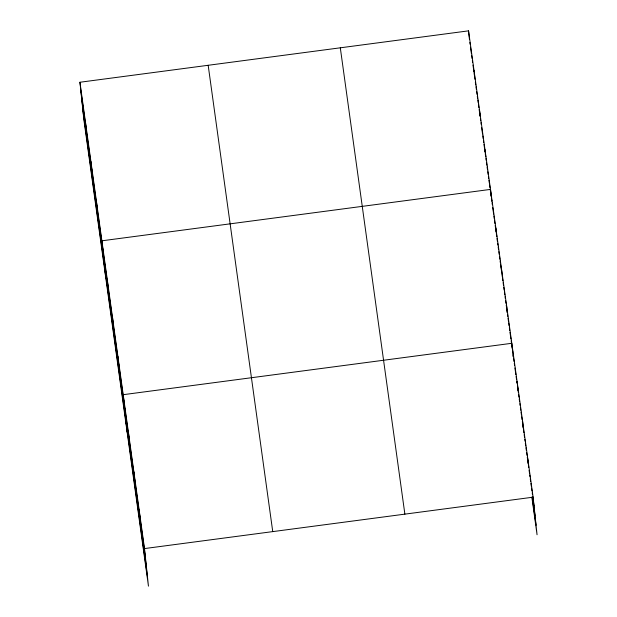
<?xml version="1.0" encoding="UTF-8"?>
<svg xmlns="http://www.w3.org/2000/svg" width="617" height="617" viewBox="0 0 617 617"><rect width="100%" height="100%" fill="white"/><g stroke="black" fill="none" stroke-linecap="round" stroke-linejoin="round"><path stroke-width="0.93" d="M79.94 82.246L144.509 548.575L148.458 586.15L83.889 119.821L79.94 82.246L468.542 30.85L533.111 497.179L537.06 534.754L531.869 497.217M144.509 548.575L533.111 497.179M469.861 42.457L470.123 44.347M470.509 47.177L471.427 53.779M471.689 55.669L472.082 58.499M472.344 60.389L472.599 62.278M472.992 65.109L473.91 71.711M474.172 73.6L474.566 76.431M475.345 82.092L475.738 84.922M476 86.812L476.393 89.642M476.656 91.532L477.049 94.362M477.303 96.252L477.566 98.142M477.828 100.023L478.221 102.854M478.483 104.743L478.877 107.574M479.139 109.464L480.049 116.073M480.442 118.904L480.705 120.785M480.967 122.675L481.229 124.565M481.622 127.395L482.533 134.005M482.795 135.887L483.188 138.717M483.45 140.607L483.713 142.496M483.975 144.386L485.016 151.936M485.278 153.818L485.672 156.649M485.934 158.538L486.196 160.428M486.451 162.317L486.844 165.148M487.106 167.03L487.499 169.86M487.762 171.75L488.155 174.58M488.417 176.47L488.679 178.359M488.934 180.249L489.327 183.079M489.589 184.961L489.983 187.792M490.245 189.681L491.155 196.291M491.811 200.995L491.417 198.18L491.718 201.026M492.073 202.87L492.327 204.744M492.721 207.559L493.631 214.13M493.885 216.004L494.279 218.819M494.541 220.701L494.927 223.508M495.189 225.39L496.099 231.953M496.353 233.835L496.747 236.65L495.821 227.874M497.009 238.524L497.395 241.34M497.657 243.214L497.919 245.096M498.174 246.97L498.567 249.785M498.829 251.659L499.215 254.474M499.477 256.356L499.863 259.171M500.125 261.045L500.387 262.919M500.642 264.801L501.683 272.305M502.331 276.994L501.151 266.343M502.593 278.876L502.855 280.75M503.117 282.625L503.503 285.44M503.765 287.321L504.151 290.137M504.413 292.011L504.806 294.826M505.061 296.7L505.323 298.582M505.585 300.456L505.971 303.271M506.233 305.145L506.619 307.96M506.881 309.842L507.274 312.657M507.529 314.531L507.791 316.405M508.053 318.287L508.439 321.102M508.701 322.976L509.087 325.791M509.349 327.666L509.742 330.481M509.997 332.362L510.907 338.926M511.169 340.808L511.562 343.623M511.817 345.497L512.21 348.312M512.465 350.186L513.375 356.757M513.637 358.631L514.03 361.446M514.285 363.328L514.547 365.202M514.94 368.017L515.843 374.588M516.105 376.463L516.498 379.278M516.753 381.152L517.015 383.034M517.408 385.849L518.319 392.412M518.573 394.294L518.966 397.109M519.221 398.983L519.614 401.798M519.876 403.672L520.131 405.554M520.393 407.428L520.787 410.243M521.041 412.117L521.434 414.933M521.697 416.814L522.082 419.629M522.344 421.504L522.599 423.378M522.861 425.26L523.255 428.075M523.509 429.949L523.902 432.764M524.165 434.638L524.55 437.453M524.812 439.335L525.075 441.209M525.329 443.083L525.723 445.898M525.977 447.78L526.37 450.595M526.633 452.469L527.018 455.284M527.28 457.158L527.543 459.04M527.797 460.914L528.191 463.729M528.453 465.604L528.707 467.485L527.79 458.709M529.101 470.301L529.486 473.116M529.748 474.99L530.011 476.864M530.265 478.746L530.659 481.561M530.921 483.435L531.306 486.25M531.569 488.124L531.954 490.939M532.216 492.821L532.479 494.695M532.741 496.569L534.037 505.955M532.44 496.693L535.032 515.457M532.17 497.101L536.065 525.244M340.306 47.81L404.875 514.138M208.176 65.286L272.745 531.615M80.858 91.023L145.427 557.352M81.86 100.525L146.43 566.853M82.886 110.32L147.455 576.648M522.46 420.239L523.293 428.129M517.131 381.761L518.056 390.538M512.727 352.068L511.809 343.291L123.199 394.687L127.148 432.262M513.028 354.914L513.228 356.819M506.48 304.821L507.305 312.719M491.232 196.422L490.5 189.404L101.89 240.8L105.839 278.375M485.008 149.761L485.749 156.787M479.517 110.127L480.165 116.266M474.033 70.485L474.951 79.261M468.542 30.85L469.468 39.627M139.18 510.105L140.105 518.882M133.85 471.635L134.776 480.412M128.529 433.165L129.447 441.934M117.87 356.217L118.796 364.994M112.549 317.747L113.466 326.516M107.219 279.27L108.137 288.046M96.399 201.165L97.324 209.934M90.915 161.523L91.833 170.3M85.424 121.888L86.349 130.665"/></g></svg>
